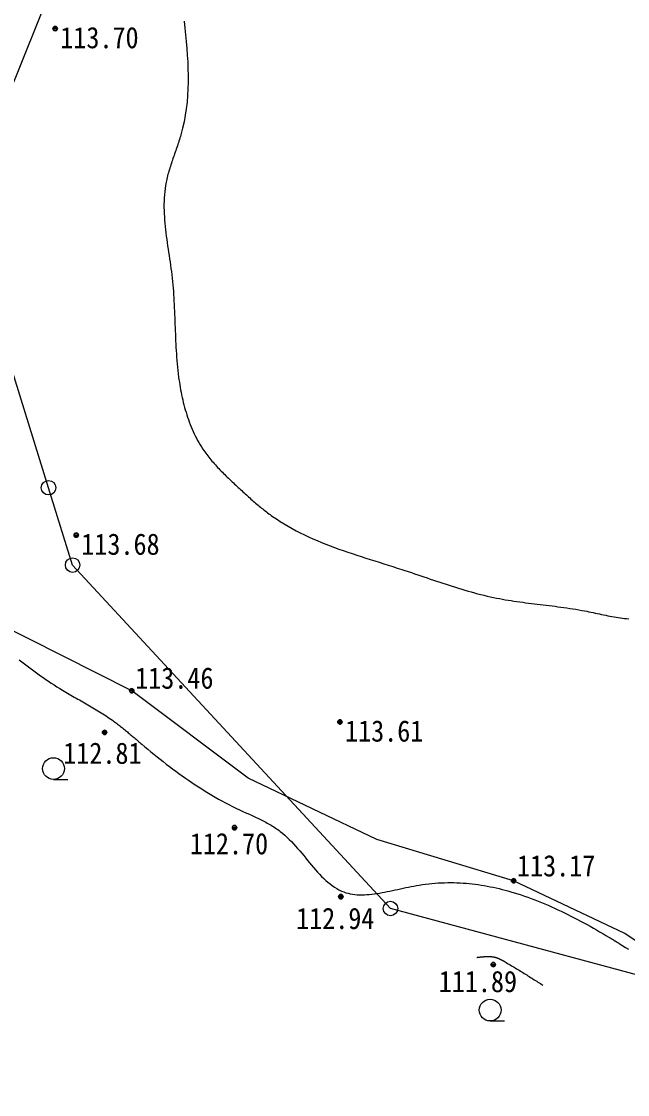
# Model space of a CAD drawing. Units: millimetres, scale not verified. Extents: x -200000 to 200000, y -137500 to 137500.
# Drawn here: x -81456 to -60621, y -80337 to -43442 of the extents above; entities that cross this region are included whole.
import ezdxf
from ezdxf.enums import TextEntityAlignment as Align

# ---------------------------------------------------------------- set-up
doc = ezdxf.new("R2010")
doc.units = ezdxf.units.MM
doc.header["$LTSCALE"] = 500
for name, color, linetype in [('0-0_S-TTL', 7, 'Continuous'), ('0-4_S-BGD', 5, 'Continuous'), ('0-6_S-BGD-LWCN', 7, 'Continuous')]:
    doc.layers.add(name, color=color, linetype=linetype)
doc.styles.add('ＭＳ ゴシック', font='')
doc.styles.get('ＭＳ ゴシック').set_extended_font_data('MS Gothic')

msp = doc.modelspace()

# ---------------------------------------------------------------- linework, layer by layer
at = {"layer": '0-0_S-TTL'}
msp.add_lwpolyline([(-7556, 40606), (-3849, 36561), (-13359, 21158), (-28919, 2714), (-34390, -12552), (-37520, -36224), (-41350, -61129), (-45046, -80337), (-68770, -73941), (-79698, -62133), (-80524, -59473), (-83490, -49923), (-71574, -20274), (-76721, 374), (-79954, 9137), (-85317, 23671), (-76779, 22702), (-69244, 22857), (-61175, 23677), (-53621, 25672), (-38157, 31452), (-21768, 37135)], close=True, dxfattribs=at)
for centre in [(-80524, -59473), (-79698, -62133), (-68770, -73941)]:
    msp.add_circle(centre, 250, dxfattribs=at)
at = {"layer": '0-4_S-BGD'}
for p, q in [((-80371.9, -43700), (-80224.1, -43700)), ((-80371.9, -43700), (-80224.1, -43700)), ((-80363.2, -43650), (-80232.8, -43650)), ((-80363.2, -43650), (-80232.8, -43650)), ((-80338.7, -43750), (-80257.3, -43750)), ((-80338.7, -43750), (-80257.3, -43750)), ((-79649.9, -61100), (-79500.1, -61100)), ((-79649.9, -61100), (-79500.1, -61100)), ((-79633.4, -61150), (-79516.6, -61150)), ((-79633.4, -61150), (-79516.6, -61150)), ((-79628.1, -61050), (-79521.9, -61050)), ((-79628.1, -61050), (-79521.9, -61050)), ((-77719, -66400), (-77611, -66400)), ((-77719, -66400), (-77611, -66400)), ((-77740, -66450), (-77590, -66450)), ((-77740, -66450), (-77590, -66450)), ((-77722.6, -66500), (-77607.4, -66500)), ((-77722.6, -66500), (-77607.4, -66500)), ((-70578, -67500), (-70438, -67500)), ((-70578, -67500), (-70438, -67500)), ((-78663.9, -67850), (-78530.1, -67850)), ((-78663.9, -67850), (-78530.1, -67850)), ((-70579.4, -67550), (-70436.6, -67550)), ((-70579.4, -67550), (-70436.6, -67550)), ((-70525.2, -67600), (-70490.8, -67600)), ((-70525.2, -67600), (-70490.8, -67600)), ((-78670.3, -67900), (-78523.7, -67900)), ((-78670.3, -67900), (-78523.7, -67900)), ((-78632.6, -67950), (-78561.4, -67950)), ((-78632.6, -67950), (-78561.4, -67950)), ((-80356.5, -69505.4), (-79856.5, -69505.4)), ((-74205.2, -71150), (-74056.8, -71150)), ((-74205.2, -71150), (-74056.8, -71150)), ((-74195.1, -71200), (-74066.9, -71200)), ((-74195.1, -71200), (-74066.9, -71200)), ((-74174.6, -71100), (-74087.4, -71100)), ((-74174.6, -71100), (-74087.4, -71100)), ((-64612.9, -73000), (-64465.1, -73000)), ((-64612.9, -73000), (-64465.1, -73000)), ((-64604.2, -72950), (-64473.8, -72950)), ((-64604.2, -72950), (-64473.8, -72950)), ((-64579.7, -73050), (-64498.3, -73050)), ((-64579.7, -73050), (-64498.3, -73050)), ((-70550.3, -73550), (-70403.7, -73550)), ((-70550.3, -73550), (-70403.7, -73550)), ((-70543.9, -73500), (-70410.1, -73500)), ((-70543.9, -73500), (-70410.1, -73500)), ((-70512.6, -73600), (-70441.4, -73600)), ((-70512.6, -73600), (-70441.4, -73600)), ((-65309, -75850), (-65165, -75850)), ((-65309, -75850), (-65165, -75850)), ((-65306.2, -75900), (-65167.8, -75900)), ((-65306.2, -75900), (-65167.8, -75900)), ((-65261.2, -75800), (-65212.8, -75800)), ((-65261.2, -75800), (-65212.8, -75800)), ((-65344.8, -77807.9), (-64844.8, -77807.9))]:
    msp.add_line(p, q, dxfattribs=at)
msp.add_lwpolyline([(-47571, -52864), (-50058, -60091), (-52060, -66967), (-55205, -76495), (-55977, -76544), (-57519, -76957), (-60711, -74799), (-64539, -72987), (-69245, -71566), (-73664, -69460), (-77665, -66452), (-82416, -64059), (-83991, -60489), (-84780, -56494), (-84713, -51765), (-84902, -43794), (-82312, -31151)], dxfattribs=at)
for centre, radius in [((-80298, -43687), 75), ((-79575, -61103), 75), ((-77665, -66452), 75), ((-70508, -67527), 75), ((-78597, -67884), 75), ((-80356.5, -69130.4), 375), ((-74131, -71161), 75), ((-64539, -72987), 75), ((-70477, -73534), 75), ((-65237, -75871), 75), ((-65344.8, -77432.9), 375)]:
    msp.add_circle(centre, radius, dxfattribs=at)
for centre, start, end in [((-80298, -43687), 90, 270), ((-80298, -43687), 270, 90), ((-79575, -61103), 90, 270), ((-79575, -61103), 270, 90), ((-77665, -66452), 90, 270), ((-77665, -66452), 270, 90), ((-70508, -67527), 90, 270), ((-70508, -67527), 270, 90), ((-78597, -67884), 90, 270), ((-78597, -67884), 270, 90), ((-74131, -71161), 90, 270), ((-74131, -71161), 270, 90), ((-64539, -72987), 90, 270), ((-64539, -72987), 270, 90), ((-70477, -73534), 90, 270), ((-70477, -73534), 270, 90), ((-65237, -75871), 90, 270), ((-65237, -75871), 270, 90)]:
    msp.add_arc(centre, 75, start, end, dxfattribs=at)
at = {"layer": '0-6_S-BGD-LWCN'}
for points in [[(-75864.9, -43433), (-75838.3, -43666.8), (-75813.5, -43900.6), (-75790.8, -44134.2), (-75770.9, -44367.5), (-75754.1, -44600.5), (-75740.9, -44833.1), (-75731.8, -45065.1), (-75727.4, -45296.6), (-75728, -45527.4), (-75734.2, -45757.4), (-75746.5, -45986.5), (-75765.3, -46214.7), (-75791.1, -46441.9), (-75824.4, -46667.9), (-75865.8, -46892.8), (-75915.6, -47116.3), (-75974.3, -47338.4)], [(-75974.3, -47338.4), (-75990.3, -47393.2), (-76006.8, -47447.8), (-76023.7, -47502.4), (-76041.1, -47556.9), (-76058.9, -47611.3), (-76077, -47665.7), (-76095.4, -47720), (-76114, -47774.3), (-76132.8, -47828.6), (-76151.8, -47882.8), (-76170.8, -47937), (-76189.9, -47991.2), (-76208.9, -48045.3), (-76227.9, -48099.5), (-76246.8, -48153.7), (-76265.5, -48207.9), (-76284, -48262.1), (-76302.3, -48316.3), (-76320.2, -48370.6), (-76337.8, -48424.9), (-76355, -48479.2), (-76371.7, -48533.6), (-76387.9, -48588), (-76403.6, -48642.5), (-76418.6, -48697.1), (-76433, -48751.8), (-76446.7, -48806.5), (-76459.7, -48861.4), (-76471.8, -48916.3), (-76483.1, -48971.4), (-76502.4, -49077.8), (-76518.5, -49184.7), (-76531.5, -49292), (-76541.7, -49399.6), (-76549.1, -49507.6), (-76553.8, -49615.9), (-76556.2, -49724.4), (-76556.2, -49833.3), (-76554.1, -49942.5)], [(-76554.1, -49942.5), (-76550, -50051.9), (-76544, -50161.5), (-76536.4, -50271.3), (-76527.1, -50381.4), (-76516.5, -50491.6), (-76504.6, -50602), (-76491.6, -50712.5), (-76477.7, -50823.1), (-76462.9, -50933.9), (-76447.5, -51044.7), (-76431.5, -51155.6), (-76415.2, -51266.5), (-76398.7, -51377.5), (-76382.2, -51488.5), (-76365.7, -51599.5), (-76349.4, -51710.4), (-76333.6, -51821.4), (-76318.3, -51932.2), (-76303.6, -52043), (-76289.8, -52153.7), (-76277, -52264.3), (-76264.9, -52378.5), (-76253.9, -52492.5), (-76244, -52606.5), (-76235, -52720.3), (-76226.8, -52834), (-76219.5, -52947.6), (-76212.9, -53061.2), (-76206.8, -53174.6), (-76201.3, -53288), (-76196.2, -53401.4), (-76191.5, -53514.6), (-76187, -53627.9), (-76182.7, -53741.1), (-76178.5, -53854.2), (-76174.3, -53967.4), (-76170, -54080.5), (-76165.5, -54193.7), (-76160.8, -54306.8)], [(-76160.8, -54306.8), (-76155.7, -54420), (-76150.3, -54533.2), (-76144.3, -54646.4), (-76137.7, -54759.7), (-76130.4, -54873.1), (-76122.3, -54986.5), (-76113.4, -55099.9), (-76103.6, -55213.5), (-76092.7, -55327.1), (-76080.7, -55440.9), (-76067.5, -55554.8), (-76053, -55668.7), (-76041, -55756), (-76028.1, -55843.3), (-76014.4, -55930.5), (-75999.8, -56017.8), (-75984.3, -56104.9), (-75967.9, -56192), (-75950.5, -56278.8), (-75932.1, -56365.5), (-75912.6, -56451.9), (-75892.2, -56538.1), (-75870.6, -56623.9), (-75848, -56709.4), (-75824.2, -56794.5), (-75799.3, -56879.1), (-75773.2, -56963.3), (-75745.8, -57046.9), (-75717.3, -57130), (-75687.4, -57212.5), (-75656.3, -57294.4), (-75623.9, -57375.6), (-75590.1, -57456.1), (-75554.9, -57535.8), (-75518.4, -57614.8), (-75480.4, -57692.9), (-75440.9, -57770.1), (-75400, -57846.5), (-75357.6, -57921.9)], [(-75357.6, -57921.9), (-75313.6, -57996.3), (-75268.1, -58069.7), (-75221, -58142), (-75188.6, -58189.8), (-75155.5, -58237.1), (-75121.7, -58283.9), (-75087.2, -58330.3), (-75052.2, -58376.2), (-75016.5, -58421.8), (-74980.2, -58466.9), (-74943.4, -58511.7), (-74906.1, -58556), (-74868.2, -58600), (-74829.9, -58643.7), (-74791.1, -58687), (-74751.8, -58730.1), (-74712.2, -58772.8), (-74672.1, -58815.3), (-74631.7, -58857.4), (-74590.9, -58899.4), (-74549.9, -58941.1), (-74508.5, -58982.5), (-74466.8, -59023.8), (-74425, -59064.9), (-74382.8, -59105.8), (-74340.5, -59146.5), (-74298, -59187.1), (-74255.4, -59227.5), (-74212.6, -59267.9), (-74169.7, -59308.1), (-74126.7, -59348.3), (-74083.7, -59388.4), (-74040.6, -59428.4), (-74001.3, -59464.9), (-73962, -59501.4), (-73922.6, -59537.8), (-73883.2, -59574.2), (-73843.7, -59610.4), (-73804.2, -59646.6)], [(-73804.2, -59646.6), (-73764.7, -59682.7), (-73725.1, -59718.6), (-73685.4, -59754.5), (-73645.7, -59790.2), (-73605.8, -59825.7), (-73565.9, -59861.1), (-73525.9, -59896.4), (-73485.8, -59931.4), (-73445.5, -59966.3), (-73405.2, -60000.9), (-73364.7, -60035.4), (-73324.1, -60069.6), (-73283.3, -60103.5), (-73242.4, -60137.3), (-73201.4, -60170.7), (-73160.1, -60203.9), (-73118.7, -60236.8), (-73077.2, -60269.4), (-73035.4, -60301.7), (-72993.5, -60333.7), (-72951.3, -60365.4), (-72909, -60396.7), (-72866.4, -60427.6), (-72823.6, -60458.2), (-72693.3, -60548.2), (-72560.9, -60634.9), (-72426.7, -60718.5), (-72290.6, -60799), (-72152.8, -60876.8), (-72013.3, -60951.7), (-71872.2, -61024.1), (-71729.6, -61094.1), (-71585.6, -61161.7), (-71440.3, -61227.2), (-71293.7, -61290.5), (-71145.9, -61352), (-70997.1, -61411.7), (-70847.2, -61469.8), (-70696.4, -61526.3)], [(-70696.4, -61526.3), (-70544.8, -61581.5), (-70392.4, -61635.4), (-70239.4, -61688.2), (-70085.7, -61740.1), (-69931.6, -61791.1), (-69777, -61841.4), (-69622.1, -61891.1), (-69466.9, -61940.5), (-69311.6, -61989.5), (-69156.1, -62038.4), (-69000.7, -62087.2), (-68845.3, -62136.2), (-68690.1, -62185.4), (-68535.1, -62235), (-68380.4, -62285.1), (-68271.1, -62321), (-68161.9, -62357.1), (-68053, -62393.5), (-67944.1, -62430), (-67835.5, -62466.7), (-67726.9, -62503.4), (-67618.5, -62540.1), (-67510.2, -62576.8), (-67402, -62613.4), (-67293.8, -62649.9), (-67185.7, -62686.2), (-67077.6, -62722.2), (-66969.6, -62757.9), (-66861.5, -62793.2), (-66753.5, -62828.2), (-66645.4, -62862.7), (-66537.3, -62896.7), (-66429.2, -62930.1), (-66321, -62962.9), (-66212.7, -62995), (-66104.4, -63026.5), (-65995.9, -63057.1), (-65887.3, -63086.9), (-65778.5, -63115.9)], [(-65778.5, -63115.9), (-65669.7, -63143.9), (-65560.6, -63170.9), (-65451.4, -63196.9), (-65341.9, -63221.8), (-65232.3, -63245.6), (-65122.4, -63268.1), (-65023.4, -63287.4), (-64924.3, -63305.7), (-64824.9, -63323.1), (-64725.4, -63339.8), (-64625.7, -63355.7), (-64525.8, -63370.9), (-64425.8, -63385.5), (-64325.6, -63399.6), (-64225.3, -63413.2), (-64124.8, -63426.4), (-64024.2, -63439.3), (-63923.5, -63451.9), (-63822.6, -63464.3), (-63721.7, -63476.5), (-63620.6, -63488.7), (-63519.4, -63500.9), (-63418.1, -63513.2), (-63316.7, -63525.5), (-63215.2, -63538.1), (-63113.6, -63550.9), (-63012, -63564.1), (-62910.3, -63577.7), (-62808.5, -63591.7), (-62706.6, -63606.3), (-62604.7, -63621.4), (-62502.8, -63637.2), (-62400.8, -63653.8), (-62298.7, -63671.2), (-62196.7, -63689.4), (-62094.6, -63708.5), (-62022.2, -63722.7), (-61949.8, -63737.2), (-61877.5, -63752.1)], [(-61877.5, -63752.1), (-61805.1, -63767.3), (-61732.7, -63782.6), (-61660.4, -63798), (-61588, -63813.3), (-61515.7, -63828.6), (-61443.5, -63843.7), (-61371.2, -63858.5), (-61299, -63872.9), (-61226.9, -63887), (-61154.8, -63900.4), (-61082.7, -63913.3), (-61010.7, -63925.5), (-60938.8, -63936.9), (-60866.9, -63947.4), (-60795.1, -63957), (-60723.4, -63965.5), (-60651.8, -63972.9), (-60580.3, -63979.1)], [(-81531.5, -65389.3), (-81442.8, -65460.4), (-81353.5, -65530.7), (-81263.7, -65600.3), (-81173.2, -65669.2), (-81082.2, -65737.3), (-80990.7, -65804.7), (-80898.5, -65871.2), (-80805.9, -65937), (-80712.6, -66002), (-80618.8, -66066.2), (-80524.5, -66129.6), (-80429.6, -66192.2), (-80334.1, -66254), (-80238.1, -66314.9), (-80141.6, -66375), (-80044.5, -66434.2), (-79987.1, -66468.7), (-79929.4, -66502.9), (-79871.7, -66536.9), (-79813.7, -66570.7), (-79755.7, -66604.3), (-79697.6, -66637.8), (-79639.5, -66671.1), (-79581.2, -66704.3), (-79523, -66737.5), (-79464.7, -66770.6), (-79406.5, -66803.8), (-79348.2, -66836.9), (-79290.1, -66870.1), (-79232, -66903.4), (-79173.9, -66936.8)], [(-79173.9, -66936.8), (-79116, -66970.3), (-79058.3, -67004), (-79000.6, -67037.9), (-78943.2, -67072), (-78885.9, -67106.3), (-78828.8, -67141), (-78772, -67175.9), (-78715.4, -67211.3), (-78659.1, -67246.9), (-78603, -67283), (-78547.3, -67319.5), (-78491.9, -67356.5), (-78436.9, -67394), (-78382.2, -67431.9), (-78327.9, -67470.5), (-78292.8, -67495.8), (-78257.9, -67521.3), (-78223.2, -67547.1), (-78188.6, -67573.1), (-78154.1, -67599.3), (-78119.8, -67625.7), (-78085.6, -67652.3), (-78051.6, -67679.1), (-78017.6, -67706), (-77983.7, -67733.1), (-77950, -67760.3), (-77916.3, -67787.6), (-77882.8, -67815.1), (-77849.3, -67842.7), (-77815.8, -67870.5), (-77782.5, -67898.3), (-77749.2, -67926.2), (-77715.9, -67954.2), (-77682.7, -67982.2), (-77649.5, -68010.3), (-77616.3, -68038.5), (-77583.2, -68066.7), (-77550, -68094.9), (-77516.9, -68123.2)], [(-77516.9, -68123.2), (-77483.8, -68151.5), (-77450.6, -68179.7), (-77417.5, -68208), (-77384.3, -68236.3), (-77351.1, -68264.5), (-77317.8, -68292.7), (-77214.3, -68379.9), (-77110.3, -68466.6), (-77005.9, -68552.8), (-76900.9, -68638.5), (-76795.5, -68723.5), (-76689.5, -68808), (-76583.1, -68891.8), (-76476.1, -68974.8), (-76368.5, -69057.2), (-76260.4, -69138.7), (-76151.8, -69219.4), (-76042.5, -69299.3), (-75932.6, -69378.3), (-75822.2, -69456.3), (-75711.1, -69533.4), (-75599.4, -69609.5), (-75487.1, -69684.5), (-75374.1, -69758.4), (-75260.4, -69831.3), (-75146, -69902.9), (-75031, -69973.4), (-74915.3, -70042.6), (-74798.8, -70110.6), (-74681.6, -70177.2), (-74563.7, -70242.5), (-74445, -70306.4), (-74325.6, -70368.9), (-74205.4, -70429.9), (-74084.4, -70489.4), (-73962.5, -70547.4), (-73914.5, -70569.8), (-73866.3, -70591.9), (-73818, -70613.9)], [(-73818, -70613.9), (-73769.7, -70635.8), (-73721.4, -70657.6), (-73673, -70679.3), (-73624.6, -70701), (-73576.2, -70722.8), (-73527.9, -70744.6), (-73479.6, -70766.6), (-73431.5, -70788.7), (-73383.4, -70811), (-73335.4, -70833.6), (-73287.6, -70856.4), (-73240, -70879.5), (-73192.5, -70903), (-73145.3, -70926.9), (-73098.2, -70951.2), (-73051.5, -70976), (-73005, -71001.3), (-72958.8, -71027.1), (-72912.9, -71053.6), (-72867.3, -71080.7), (-72822.1, -71108.4), (-72777.2, -71136.9), (-72732.8, -71166.1), (-72688.8, -71196.1), (-72645.2, -71226.9), (-72602, -71258.6), (-72559.4, -71291.3), (-72479.7, -71355.8), (-72401.7, -71423.5), (-72325.2, -71493.9), (-72250.2, -71567), (-72176.4, -71642.2), (-72103.8, -71719.4), (-72032.2, -71798.2), (-71961.6, -71878.4), (-71891.7, -71959.6), (-71822.4, -72041.5), (-71753.7, -72123.9), (-71685.3, -72206.4)], [(-71685.3, -72206.4), (-71617.3, -72288.7), (-71549.3, -72370.6), (-71481.4, -72451.7), (-71413.3, -72531.7), (-71345, -72610.4), (-71276.3, -72687.4), (-71207.1, -72762.5), (-71137.3, -72835.3), (-71066.7, -72905.5), (-70995.3, -72972.9), (-70922.8, -73037.1), (-70849.1, -73097.8), (-70774.2, -73154.8), (-70697.9, -73207.7), (-70620.1, -73256.3), (-70540.6, -73300.2), (-70459.3, -73339.1), (-70376.1, -73372.8), (-70302.7, -73397.5), (-70227.8, -73418.2), (-70151.5, -73435.2), (-70073.9, -73448.5), (-69995, -73458.5), (-69914.9, -73465.2), (-69833.6, -73468.8), (-69751.2, -73469.7), (-69667.8, -73467.8), (-69583.4, -73463.5), (-69498.1, -73456.8), (-69411.9, -73448), (-69324.9, -73437.3), (-69237.2, -73424.8), (-69148.9, -73410.8), (-69059.9, -73395.4), (-68970.3, -73378.7), (-68880.3, -73361.1), (-68789.8, -73342.6), (-68699, -73323.4), (-68607.8, -73303.8)], [(-68607.8, -73303.8), (-68516.4, -73283.8), (-68424.8, -73263.8), (-68333, -73243.9), (-68241.2, -73224.2), (-68149.4, -73205), (-68057.6, -73186.4), (-67965.9, -73168.6), (-67874.4, -73151.8), (-67783.2, -73136.1), (-67672.8, -73119), (-67562.8, -73103.8), (-67453.2, -73090.5), (-67344, -73079.2), (-67235.2, -73069.8), (-67126.8, -73062.2), (-67018.9, -73056.5), (-66911.3, -73052.6), (-66804.1, -73050.5), (-66697.2, -73050.1), (-66590.8, -73051.4), (-66484.7, -73054.4), (-66378.9, -73059.1), (-66273.5, -73065.4), (-66168.5, -73073.4), (-66063.8, -73082.9), (-65959.4, -73093.9), (-65855.4, -73106.5), (-65751.7, -73120.6), (-65648.3, -73136.1), (-65545.2, -73153), (-65442.4, -73171.4), (-65339.9, -73191.1), (-65237.8, -73212.2), (-65135.9, -73234.6), (-65034.3, -73258.2), (-64932.9, -73283.2), (-64831.9, -73309.3), (-64731.1, -73336.7), (-64630.5, -73365.2)], [(-64630.5, -73365.2), (-64512.6, -73400.2), (-64395.1, -73436.8), (-64277.9, -73474.9), (-64161.1, -73514.4), (-64044.6, -73555.4), (-63928.5, -73597.7), (-63812.8, -73641.4), (-63697.4, -73686.4), (-63582.4, -73732.6), (-63467.8, -73780.1), (-63353.5, -73828.8), (-63239.7, -73878.7), (-63126.2, -73929.6), (-63013.1, -73981.7), (-62900.4, -74034.7), (-62788.1, -74088.8), (-62676.2, -74143.8), (-62564.6, -74199.7), (-62453.5, -74256.6), (-62342.8, -74314.2), (-62232.4, -74372.7), (-62122.5, -74431.9), (-62013, -74491.9), (-61903.9, -74552.5), (-61795.2, -74613.8), (-61686.9, -74675.7), (-61579, -74738.1), (-61471.6, -74801.1), (-61364.6, -74864.6), (-61258, -74928.6), (-61245, -74936.4), (-61232, -74944.2), (-61219.1, -74952.1), (-61206.1, -74959.9), (-61193.2, -74967.8), (-61180.2, -74975.6), (-61167.3, -74983.5), (-61154.4, -74991.3), (-61141.5, -74999.2)], [(-61141.5, -74999.2), (-61128.5, -75007.1), (-61115.6, -75015), (-61102.7, -75022.9), (-61089.8, -75030.8), (-61076.9, -75038.7), (-61064.1, -75046.6), (-61051.2, -75054.5), (-61038.3, -75062.4), (-61025.5, -75070.4), (-61012.6, -75078.3), (-60999.8, -75086.3), (-60986.9, -75094.2), (-60974.1, -75102.2), (-60961.3, -75110.1), (-60948.4, -75118.1), (-60935.6, -75126), (-60922.8, -75134), (-60910, -75142), (-60897.2, -75150), (-60884.4, -75158), (-60871.7, -75166), (-60778.2, -75224.8), (-60685, -75283.8), (-60592.2, -75343.2)], [(-65797.7, -75620.9), (-65787.7, -75619.8), (-65777.7, -75618.6), (-65767.7, -75617.5), (-65757.6, -75616.4), (-65747.6, -75615.3), (-65737.6, -75614.1), (-65727.6, -75613), (-65717.5, -75611.9), (-65707.5, -75610.9), (-65697.5, -75609.8), (-65687.4, -75608.7), (-65677.4, -75607.7), (-65667.4, -75606.7), (-65657.3, -75605.7), (-65647.2, -75604.7), (-65637.2, -75603.7), (-65627.1, -75602.8), (-65617, -75601.9), (-65607, -75601), (-65596.9, -75600.1), (-65586.8, -75599.3), (-65576.7, -75598.5), (-65566.6, -75597.7), (-65556.4, -75597), (-65546.3, -75596.3), (-65536.2, -75595.6), (-65526, -75595), (-65515.9, -75594.4), (-65505.7, -75593.8), (-65495.5, -75593.3), (-65484.7, -75592.9), (-65473.9, -75592.4), (-65463.1, -75592), (-65452.3, -75591.7), (-65441.5, -75591.5), (-65430.7, -75591.3), (-65419.9, -75591.2), (-65409.1, -75591.1), (-65398.3, -75591.2)], [(-65398.3, -75591.2), (-65387.5, -75591.3), (-65376.7, -75591.5), (-65365.9, -75591.8), (-65355.1, -75592.2), (-65344.4, -75592.7), (-65333.6, -75593.3), (-65322.9, -75594), (-65312.2, -75594.8), (-65301.5, -75595.7), (-65290.8, -75596.7), (-65280.1, -75597.8), (-65269.5, -75599.1), (-65258.9, -75600.5), (-65248.4, -75602), (-65237.8, -75603.7), (-65227.3, -75605.5), (-65216.9, -75607.4), (-65206.4, -75609.5), (-65196.1, -75611.7), (-65185.7, -75614.1), (-65175.4, -75616.6), (-65163.4, -75619.8), (-65151.4, -75623.2), (-65139.5, -75626.8), (-65127.6, -75630.6), (-65115.8, -75634.5), (-65104, -75638.7), (-65092.3, -75643.1), (-65080.6, -75647.6), (-65069, -75652.3), (-65057.4, -75657.1), (-65045.9, -75662.1), (-65034.4, -75667.2), (-65023, -75672.5), (-65011.6, -75677.9), (-65000.2, -75683.4), (-64988.9, -75689), (-64977.6, -75694.7), (-64966.4, -75700.5)], [(-64966.4, -75700.5), (-64955.1, -75706.4), (-64943.9, -75712.4), (-64932.8, -75718.5), (-64921.6, -75724.6), (-64910.5, -75730.8), (-64899.4, -75737.1), (-64888.3, -75743.4), (-64877.2, -75749.7), (-64866.1, -75756.1), (-64855.1, -75762.5), (-64844, -75768.9), (-64833, -75775.3), (-64788.3, -75801.5), (-64743.7, -75827.7), (-64699.3, -75853.9), (-64654.9, -75880.3), (-64610.6, -75906.6), (-64566.5, -75933.1), (-64522.4, -75959.6), (-64478.5, -75986.1), (-64434.6, -76012.7), (-64390.8, -76039.3), (-64347.1, -76066), (-64303.5, -76092.7), (-64260, -76119.4), (-64216.5, -76146.2), (-64173.1, -76173), (-64129.7, -76199.9), (-64086.5, -76226.7), (-64043.2, -76253.6), (-64000, -76280.6), (-63956.9, -76307.5), (-63913.8, -76334.5), (-63870.7, -76361.5), (-63827.7, -76388.5), (-63784.7, -76415.5), (-63741.7, -76442.6), (-63698.8, -76469.6), (-63655.8, -76496.7)], [(-63655.8, -76496.7), (-63612.9, -76523.7), (-63570, -76550.8), (-63527.1, -76577.9)]]:
    msp.add_lwpolyline(points, dxfattribs=at)

# ---------------------------------------------------------------- texts
at = {"layer": '0-4_S-BGD', "style": 'ＭＳ ゴシック', "width": 0.9}
for s, p in [('113.70', (-80122.5, -44583.1)), ('113.68', (-79399.5, -61999.1)), ('113.46', (-77548, -66603.5)), ('113.61', (-70332.5, -68423.1)), ('112.81', (-80020.8, -69186.2)), ('112.70', (-75668.7, -72297.8)), ('113.17', (-64419.7, -73056.6)), ('112.94', (-72014.7, -74867.5)), ('111.89', (-67111.8, -77035.9))]:
    msp.add_text(s, height=733.1, dxfattribs=at).set_placement(p, align=Align.BOTTOM_LEFT)

doc.saveas('drawing.dxf')
